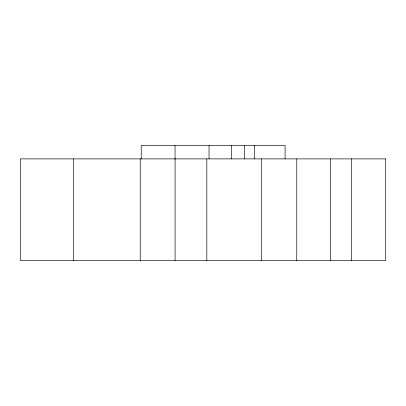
<?xml version="1.0" encoding="UTF-8"?>
<svg xmlns="http://www.w3.org/2000/svg" width="406" height="406" viewBox="0 0 406 406"><rect width="100%" height="100%" fill="white"/><g stroke="black" fill="none" stroke-linecap="round" stroke-linejoin="round"><path stroke-width="0.61" d="M351.347 158.888L351.347 260.535M330.301 158.888L330.301 260.535M296.771 158.888L296.771 260.535M285.093 158.888L285.093 145.465L141.222 145.465L141.222 158.888M261.281 158.888L261.281 260.535M254.41 145.465L254.41 158.888M244.382 145.465L244.382 158.888M231.648 145.465L231.648 158.888M209.044 145.465L209.044 158.888M206.827 158.888L206.827 260.535M175.077 158.888L175.077 260.535M175.052 145.465L175.052 158.888M140.217 158.888L140.217 260.535M73.704 158.888L73.704 260.535M385.7 158.888L20.3 158.888L20.3 260.535L385.7 260.535L385.7 158.888"/></g></svg>
